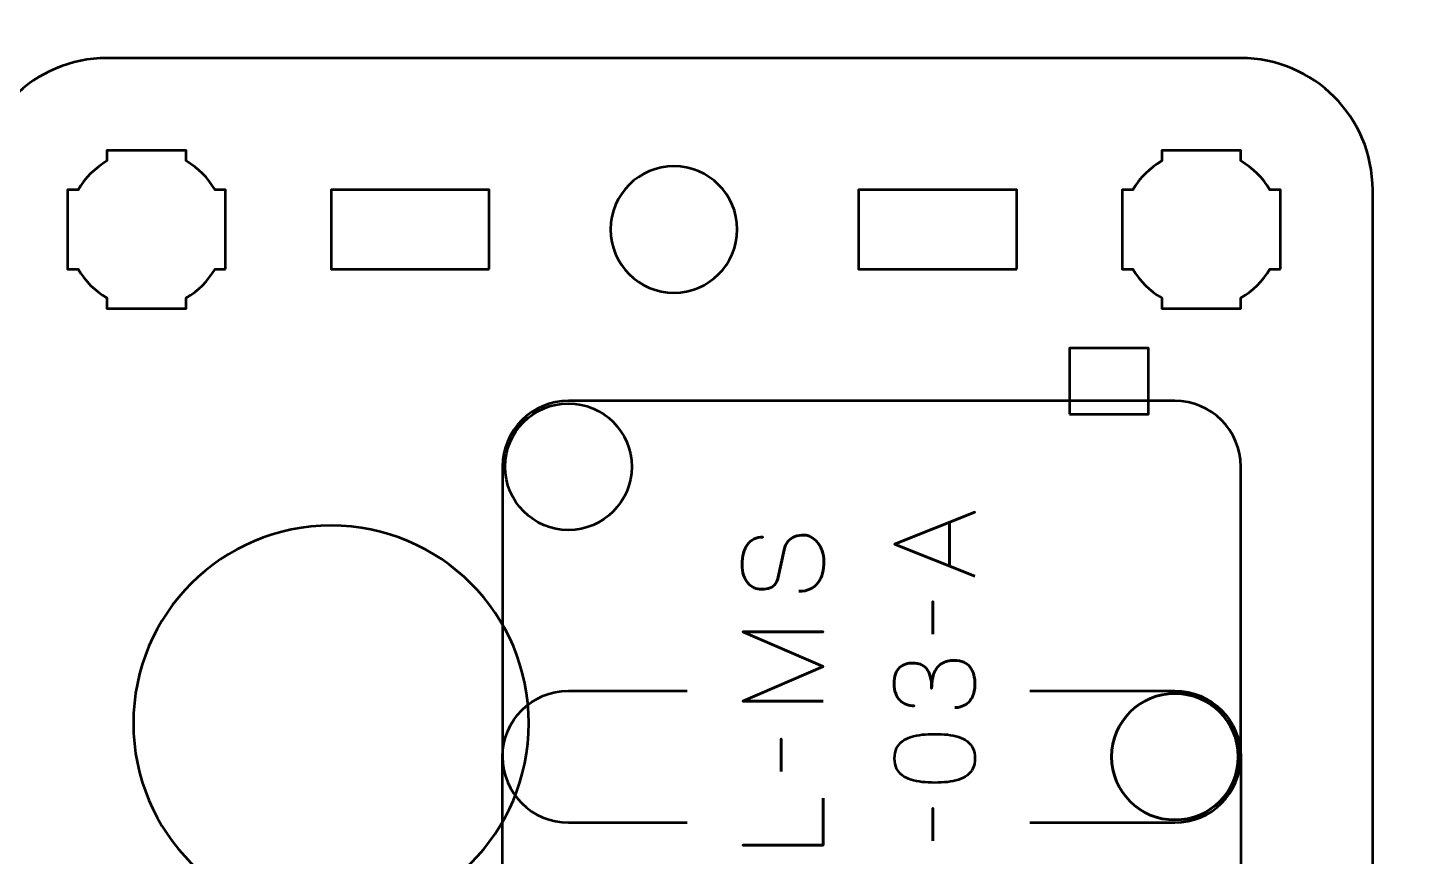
# Model space of a CAD drawing. Header units: centimetres. Extents: x -21 to 0, y -29.7 to 0.
# Drawn here: x -11.25 to -5.96, y -20.33 to -17.19 of the extents above; entities that cross this region are included whole.
import ezdxf

# ---------------------------------------------------------------- set-up
doc = ezdxf.new("R2010")
doc.units = ezdxf.units.CM
doc.header["$MEASUREMENT"] = 0
doc.layers.add('Layer 1', color=7, linetype='Continuous')

msp = doc.modelspace()

# ---------------------------------------------------------------- linework, layer by layer
at = {"layer": 'Layer 1', "color": 5, "lineweight": 53}
msp.add_lwpolyline([(-7.3, -18.65), (-7, -18.65), (-7, -18.4), (-7.3, -18.4), (-7.3, -18.65)], close=True, dxfattribs=at)
at = {"layer": 'Layer 1', "lineweight": 53}
for centre in [(-9.2, -18.85), (-6.9, -19.95)]:
    msp.add_ellipse(centre, major_axis=(0, 0.24), ratio=1, dxfattribs=at)
at = {"layer": 'Layer 1', "color": 1, "lineweight": 53}
msp.add_open_spline([(-21.00003, -29.19995), (-21.00003, -29.19995), (-21.00003, -5.29992), (-21.00003, -5.29992), (-21.00003, -5.29992), (-21.00003, -5.21709), (-20.93286, -5.14992), (-20.85003, -5.14992), (-20.85003, -5.14992), (-20.7672, -5.14992), (-20.70003, -5.08275), (-20.70003, -4.99992), (-20.70003, -4.99992), (-20.70003, -4.91709), (-20.7672, -4.84992), (-20.85003, -4.84992), (-20.85003, -4.84992), (-20.93286, -4.84992), (-21.00003, -4.78275), (-21.00003, -4.69992), (-21.00003, -4.69992), (-21.00003, -4.61709), (-20.93286, -4.54992), (-20.85003, -4.54992), (-20.85003, -4.54992), (-20.7672, -4.54992), (-20.70003, -4.48275), (-20.70003, -4.39992), (-20.70003, -4.39992), (-20.70003, -4.31709), (-20.7672, -4.24992), (-20.85003, -4.24992), (-20.85003, -4.24992), (-20.93286, -4.24992), (-21.00003, -4.18275), (-21.00003, -4.09992), (-21.00003, -4.09992), (-21.00003, -4.01709), (-20.93286, -3.94992), (-20.85003, -3.94992), (-20.85003, -3.94992), (-20.7672, -3.94992), (-20.70003, -3.88275), (-20.70003, -3.79992), (-20.70003, -3.79992), (-20.70003, -3.71709), (-20.7672, -3.64992), (-20.85003, -3.64992), (-20.85003, -3.64992), (-20.93286, -3.64992), (-21.00003, -3.58275), (-21.00003, -3.49992), (-21.00003, -3.49992), (-21.00003, -3.41709), (-20.93286, -3.34992), (-20.85003, -3.34992), (-20.85003, -3.34992), (-20.7672, -3.34992), (-20.70003, -3.28275), (-20.70003, -3.19992), (-20.70003, -3.19992), (-20.70003, -3.11709), (-20.7672, -3.04992), (-20.85003, -3.04992), (-20.85003, -3.04992), (-20.93286, -3.04992), (-21.00003, -2.98275), (-21.00003, -2.89992), (-21.00003, -2.89992), (-21.00003, -2.81709), (-20.93286, -2.74992), (-20.85003, -2.74992), (-20.85003, -2.74992), (-20.7672, -2.74992), (-20.70003, -2.68275), (-20.70003, -2.59992), (-20.70003, -2.59992), (-20.70003, -2.51709), (-20.7672, -2.44992), (-20.85003, -2.44992), (-20.85003, -2.44992), (-20.93286, -2.44992), (-21.00003, -2.38275), (-21.00003, -2.29992), (-21.00003, -2.29992), (-21.00003, -2.21709), (-20.93286, -2.14992), (-20.85003, -2.14992), (-20.85003, -2.14992), (-20.7672, -2.14992), (-20.70003, -2.08275), (-20.70003, -1.99992), (-20.70003, -1.99992), (-20.70003, -1.91709), (-20.7672, -1.84992), (-20.85003, -1.84992), (-20.85003, -1.84992), (-20.93286, -1.84992), (-21.00003, -1.78275), (-21.00003, -1.69992), (-21.00003, -1.69992), (-21.00003, -1.61709), (-20.93286, -1.54992), (-20.85003, -1.54992), (-20.85003, -1.54992), (-20.7672, -1.54992), (-20.70003, -1.48275), (-20.70003, -1.39992), (-20.70003, -1.39992), (-20.70003, -1.31709), (-20.7672, -1.24992), (-20.85003, -1.24992), (-20.85003, -1.24992), (-20.93286, -1.24992), (-21.00003, -1.18275), (-21.00003, -1.09992), (-21.00003, -1.09992), (-21.00003, -1.09992), (-21.00003, -0.49992), (-21.00003, -0.49992), (-21.00003, -0.49992), (-21.00003, -0.22295), (-20.77694, 0.00004), (-20.49994, 0.00004), (-20.49994, 0.00004), (-20.49994, 0.00004), (-0.50008, 0.00004), (-0.50008, 0.00004), (-0.50008, 0.00004), (-0.22294, 0.00004), (0.00002, -0.22295), (0.00002, -0.49992), (0.00002, -0.49992), (0.00002, -0.49992), (0.00002, -29.19995), (0.00002, -29.19995), (0.00002, -29.19995), (0.00002, -29.47695), (-0.22294, -29.70004), (-0.50008, -29.70004), (-0.50008, -29.70004), (-0.50008, -29.70004), (-20.49994, -29.70004), (-20.49994, -29.70004), (-20.49994, -29.70004), (-20.77694, -29.70004), (-21.00003, -29.47695), (-21.00003, -29.19995)], degree=3, knots=[0, 0, 0, 0, 0.027027, 0.027027, 0.027027, 0.027027, 0.0540541, 0.0540541, 0.0540541, 0.0540541, 0.0810811, 0.0810811, 0.0810811, 0.0810811, 0.1081081, 0.1081081, 0.1081081, 0.1081081, 0.1351351, 0.1351351, 0.1351351, 0.1351351, 0.1621622, 0.1621622, 0.1621622, 0.1621622, 0.1891892, 0.1891892, 0.1891892, 0.1891892, 0.2162162, 0.2162162, 0.2162162, 0.2162162, 0.2432432, 0.2432432, 0.2432432, 0.2432432, 0.2702703, 0.2702703, 0.2702703, 0.2702703, 0.2972973, 0.2972973, 0.2972973, 0.2972973, 0.3243243, 0.3243243, 0.3243243, 0.3243243, 0.3513514, 0.3513514, 0.3513514, 0.3513514, 0.3783784, 0.3783784, 0.3783784, 0.3783784, 0.4054054, 0.4054054, 0.4054054, 0.4054054, 0.4324324, 0.4324324, 0.4324324, 0.4324324, 0.4594595, 0.4594595, 0.4594595, 0.4594595, 0.4864865, 0.4864865, 0.4864865, 0.4864865, 0.5135135, 0.5135135, 0.5135135, 0.5135135, 0.5405405, 0.5405405, 0.5405405, 0.5405405, 0.5675676, 0.5675676, 0.5675676, 0.5675676, 0.5945946, 0.5945946, 0.5945946, 0.5945946, 0.6216216, 0.6216216, 0.6216216, 0.6216216, 0.6486486, 0.6486486, 0.6486486, 0.6486486, 0.6756757, 0.6756757, 0.6756757, 0.6756757, 0.7027027, 0.7027027, 0.7027027, 0.7027027, 0.7297297, 0.7297297, 0.7297297, 0.7297297, 0.7567568, 0.7567568, 0.7567568, 0.7567568, 0.7837838, 0.7837838, 0.7837838, 0.7837838, 0.8108108, 0.8108108, 0.8108108, 0.8108108, 0.8378378, 0.8378378, 0.8378378, 0.8378378, 0.8648649, 0.8648649, 0.8648649, 0.8648649, 0.8918919, 0.8918919, 0.8918919, 0.8918919, 0.9189189, 0.9189189, 0.9189189, 0.9189189, 0.9459459, 0.9459459, 0.9459459, 0.9459459, 0.972973, 0.972973, 0.972973, 0.972973, 1, 1, 1, 1], dxfattribs=at)
at = {"layer": 'Layer 1', "color": 3, "lineweight": 53}
msp.add_open_spline([(-6.15, -17.8), (-6.15, -17.8), (-6.15, -22.1), (-6.15, -22.1), (-6.15, -22.1), (-6.15, -22.37609), (-6.37391, -22.6), (-6.65, -22.6), (-6.65, -22.6), (-6.65, -22.6), (-10.95, -22.6), (-10.95, -22.6), (-10.95, -22.6), (-11.22609, -22.6), (-11.45, -22.37609), (-11.45, -22.1), (-11.45, -22.1), (-11.45, -22.1), (-11.45, -17.8), (-11.45, -17.8), (-11.45, -17.8), (-11.45, -17.52391), (-11.22609, -17.3), (-10.95, -17.3), (-10.95, -17.3), (-10.95, -17.3), (-6.65, -17.3), (-6.65, -17.3), (-6.65, -17.3), (-6.37391, -17.3), (-6.15, -17.52391), (-6.15, -17.8)], degree=3, knots=[0, 0, 0, 0, 0.125, 0.125, 0.125, 0.125, 0.25, 0.25, 0.25, 0.25, 0.375, 0.375, 0.375, 0.375, 0.5, 0.5, 0.5, 0.5, 0.625, 0.625, 0.625, 0.625, 0.75, 0.75, 0.75, 0.75, 0.875, 0.875, 0.875, 0.875, 1, 1, 1, 1], dxfattribs=at)
at = {"layer": 'Layer 1', "lineweight": 53}
for points, knots in [([(-10.5, -18.1), (-10.5, -18.1), (-10.54015, -18.1), (-10.54015, -18.1), (-10.54015, -18.1), (-10.5665, -18.14553), (-10.60447, -18.1835), (-10.65, -18.20985), (-10.65, -18.20985), (-10.65, -18.20985), (-10.65, -18.25), (-10.65, -18.25), (-10.65, -18.25), (-10.65, -18.25), (-10.8, -18.25), (-10.8, -18.25), (-10.8, -18.25), (-10.8, -18.25), (-10.95, -18.25), (-10.95, -18.25), (-10.95, -18.25), (-10.95, -18.25), (-10.95, -18.20985), (-10.95, -18.20985), (-10.95, -18.20985), (-10.99553, -18.1835), (-11.0335, -18.14553), (-11.05985, -18.1), (-11.05985, -18.1), (-11.05985, -18.1), (-11.1, -18.1), (-11.1, -18.1), (-11.1, -18.1), (-11.1, -18.1), (-11.1, -17.95), (-11.1, -17.95), (-11.1, -17.95), (-11.1, -17.95), (-11.1, -17.8), (-11.1, -17.8), (-11.1, -17.8), (-11.1, -17.8), (-11.05985, -17.8), (-11.05985, -17.8), (-11.05985, -17.8), (-11.0335, -17.75447), (-10.99553, -17.7165), (-10.95, -17.69015), (-10.95, -17.69015), (-10.95, -17.69015), (-10.95, -17.65), (-10.95, -17.65), (-10.95, -17.65), (-10.95, -17.65), (-10.8, -17.65), (-10.8, -17.65), (-10.8, -17.65), (-10.8, -17.65), (-10.65, -17.65), (-10.65, -17.65), (-10.65, -17.65), (-10.65, -17.65), (-10.65, -17.69015), (-10.65, -17.69015), (-10.65, -17.69015), (-10.60447, -17.7165), (-10.5665, -17.75447), (-10.54015, -17.8), (-10.54015, -17.8), (-10.54015, -17.8), (-10.5, -17.8), (-10.5, -17.8), (-10.5, -17.8), (-10.5, -17.8), (-10.5, -17.95), (-10.5, -17.95), (-10.5, -17.95), (-10.5, -17.95), (-10.5, -18.1), (-10.5, -18.1)], [0, 0, 0, 0, 0.05, 0.05, 0.05, 0.05, 0.1, 0.1, 0.1, 0.1, 0.15, 0.15, 0.15, 0.15, 0.2, 0.2, 0.2, 0.2, 0.25, 0.25, 0.25, 0.25, 0.3, 0.3, 0.3, 0.3, 0.35, 0.35, 0.35, 0.35, 0.4, 0.4, 0.4, 0.4, 0.45, 0.45, 0.45, 0.45, 0.5, 0.5, 0.5, 0.5, 0.55, 0.55, 0.55, 0.55, 0.6, 0.6, 0.6, 0.6, 0.65, 0.65, 0.65, 0.65, 0.7, 0.7, 0.7, 0.7, 0.75, 0.75, 0.75, 0.75, 0.8, 0.8, 0.8, 0.8, 0.85, 0.85, 0.85, 0.85, 0.9, 0.9, 0.9, 0.9, 0.95, 0.95, 0.95, 0.95, 1, 1, 1, 1]), ([(-6.5, -18.1), (-6.5, -18.1), (-6.54015, -18.1), (-6.54015, -18.1), (-6.54015, -18.1), (-6.5665, -18.14553), (-6.60447, -18.1835), (-6.65, -18.20985), (-6.65, -18.20985), (-6.65, -18.20985), (-6.65, -18.25), (-6.65, -18.25), (-6.65, -18.25), (-6.65, -18.25), (-6.8, -18.25), (-6.8, -18.25), (-6.8, -18.25), (-6.8, -18.25), (-6.95, -18.25), (-6.95, -18.25), (-6.95, -18.25), (-6.95, -18.25), (-6.95, -18.20985), (-6.95, -18.20985), (-6.95, -18.20985), (-6.99553, -18.1835), (-7.0335, -18.14553), (-7.05985, -18.1), (-7.05985, -18.1), (-7.05985, -18.1), (-7.1, -18.1), (-7.1, -18.1), (-7.1, -18.1), (-7.1, -18.1), (-7.1, -17.95), (-7.1, -17.95), (-7.1, -17.95), (-7.1, -17.95), (-7.1, -17.8), (-7.1, -17.8), (-7.1, -17.8), (-7.1, -17.8), (-7.05985, -17.8), (-7.05985, -17.8), (-7.05985, -17.8), (-7.0335, -17.75447), (-6.99553, -17.7165), (-6.95, -17.69015), (-6.95, -17.69015), (-6.95, -17.69015), (-6.95, -17.65), (-6.95, -17.65), (-6.95, -17.65), (-6.95, -17.65), (-6.8, -17.65), (-6.8, -17.65), (-6.8, -17.65), (-6.8, -17.65), (-6.65, -17.65), (-6.65, -17.65), (-6.65, -17.65), (-6.65, -17.65), (-6.65, -17.69015), (-6.65, -17.69015), (-6.65, -17.69015), (-6.60447, -17.7165), (-6.5665, -17.75447), (-6.54015, -17.8), (-6.54015, -17.8), (-6.54015, -17.8), (-6.5, -17.8), (-6.5, -17.8), (-6.5, -17.8), (-6.5, -17.8), (-6.5, -17.95), (-6.5, -17.95), (-6.5, -17.95), (-6.5, -17.95), (-6.5, -18.1), (-6.5, -18.1)], [0, 0, 0, 0, 0.05, 0.05, 0.05, 0.05, 0.1, 0.1, 0.1, 0.1, 0.15, 0.15, 0.15, 0.15, 0.2, 0.2, 0.2, 0.2, 0.25, 0.25, 0.25, 0.25, 0.3, 0.3, 0.3, 0.3, 0.35, 0.35, 0.35, 0.35, 0.4, 0.4, 0.4, 0.4, 0.45, 0.45, 0.45, 0.45, 0.5, 0.5, 0.5, 0.5, 0.55, 0.55, 0.55, 0.55, 0.6, 0.6, 0.6, 0.6, 0.65, 0.65, 0.65, 0.65, 0.7, 0.7, 0.7, 0.7, 0.75, 0.75, 0.75, 0.75, 0.8, 0.8, 0.8, 0.8, 0.85, 0.85, 0.85, 0.85, 0.9, 0.9, 0.9, 0.9, 0.95, 0.95, 0.95, 0.95, 1, 1, 1, 1]), ([(-8.8, -18.19), (-8.93253, -18.19), (-9.04, -18.08253), (-9.04, -17.95), (-9.04, -17.95), (-9.04, -17.81747), (-8.93253, -17.71), (-8.8, -17.71), (-8.8, -17.71), (-8.66747, -17.71), (-8.56, -17.81747), (-8.56, -17.95), (-8.56, -17.95), (-8.56, -18.08253), (-8.66747, -18.19), (-8.8, -18.19)], [0, 0, 0, 0, 0.25, 0.25, 0.25, 0.25, 0.5, 0.5, 0.5, 0.5, 0.75, 0.75, 0.75, 0.75, 1, 1, 1, 1]), ([(-9.5, -18.1), (-9.5, -18.1), (-10.1, -18.1), (-10.1, -18.1), (-10.1, -18.1), (-10.1, -18.1), (-10.1, -17.8), (-10.1, -17.8), (-10.1, -17.8), (-10.1, -17.8), (-9.5, -17.8), (-9.5, -17.8), (-9.5, -17.8), (-9.5, -17.8), (-9.5, -18.1), (-9.5, -18.1)], [0, 0, 0, 0, 0.25, 0.25, 0.25, 0.25, 0.5, 0.5, 0.5, 0.5, 0.75, 0.75, 0.75, 0.75, 1, 1, 1, 1]), ([(-7.5, -18.1), (-7.5, -18.1), (-8.1, -18.1), (-8.1, -18.1), (-8.1, -18.1), (-8.1, -18.1), (-8.1, -17.8), (-8.1, -17.8), (-8.1, -17.8), (-8.1, -17.8), (-7.5, -17.8), (-7.5, -17.8), (-7.5, -17.8), (-7.5, -17.8), (-7.5, -18.1), (-7.5, -18.1)], [0, 0, 0, 0, 0.25, 0.25, 0.25, 0.25, 0.5, 0.5, 0.5, 0.5, 0.75, 0.75, 0.75, 0.75, 1, 1, 1, 1]), ([(-10.10002, -20.573), (-10.51417, -20.573), (-10.85002, -20.23715), (-10.85002, -19.823), (-10.85002, -19.823), (-10.85002, -19.40885), (-10.51417, -19.073), (-10.10002, -19.073), (-10.10002, -19.073), (-9.68587, -19.073), (-9.35002, -19.40885), (-9.35002, -19.823), (-9.35002, -19.823), (-9.35002, -20.23715), (-9.68587, -20.573), (-10.10002, -20.573)], [0, 0, 0, 0, 0.25, 0.25, 0.25, 0.25, 0.5, 0.5, 0.5, 0.5, 0.75, 0.75, 0.75, 0.75, 1, 1, 1, 1]), ([(-6.9, -20.19), (-7.03253, -20.19), (-7.14, -20.08253), (-7.14, -19.95), (-7.14, -19.95), (-7.14, -19.81747), (-7.03253, -19.71), (-6.9, -19.71), (-6.9, -19.71), (-6.76747, -19.71), (-6.66, -19.81747), (-6.66, -19.95), (-6.66, -19.95), (-6.66, -20.08253), (-6.76747, -20.19), (-6.9, -20.19)], [0, 0, 0, 0, 0.25, 0.25, 0.25, 0.25, 0.5, 0.5, 0.5, 0.5, 0.75, 0.75, 0.75, 0.75, 1, 1, 1, 1])]:
    msp.add_open_spline(points, degree=3, knots=knots, dxfattribs=at)
at = {"layer": 'Layer 1', "color": 5, "lineweight": 53}
for points, knots in [([(-7.45, -20.2), (-7.45, -20.2), (-6.9, -20.2), (-6.9, -20.2), (-6.9, -20.2), (-6.76195, -20.2), (-6.65, -20.08805), (-6.65, -19.95), (-6.65, -19.95), (-6.65, -19.95), (-6.65, -18.85), (-6.65, -18.85), (-6.65, -18.85), (-6.65, -18.71195), (-6.76195, -18.6), (-6.9, -18.6), (-6.9, -18.6), (-6.9, -18.6), (-9.2, -18.6), (-9.2, -18.6), (-9.2, -18.6), (-9.33805, -18.6), (-9.45, -18.71195), (-9.45, -18.85), (-9.45, -18.85), (-9.45, -18.85), (-9.45, -19.95), (-9.45, -19.95)], [0, 0, 0, 0, 0.1428571, 0.1428571, 0.1428571, 0.1428571, 0.2857143, 0.2857143, 0.2857143, 0.2857143, 0.4285714, 0.4285714, 0.4285714, 0.4285714, 0.5714286, 0.5714286, 0.5714286, 0.5714286, 0.7142857, 0.7142857, 0.7142857, 0.7142857, 0.8571429, 0.8571429, 0.8571429, 0.8571429, 1, 1, 1, 1]), ([(-7.65827, -19.26485), (-7.65827, -19.26485), (-7.96349, -19.14378), (-7.96349, -19.14378), (-7.96349, -19.14378), (-7.96349, -19.14378), (-7.65827, -19.02228), (-7.65827, -19.02228), (-7.65827, -19.02228), (-7.65827, -19.02228), (-7.96349, -19.14378), (-7.96349, -19.14378), (-7.96349, -19.14378), (-7.96349, -19.14378), (-7.65827, -19.26485), (-7.65827, -19.26485)], [0, 0, 0, 0, 0.25, 0.25, 0.25, 0.25, 0.5, 0.5, 0.5, 0.5, 0.75, 0.75, 0.75, 0.75, 1, 1, 1, 1]), ([(-7.75437, -19.22675), (-7.75437, -19.22675), (-7.75437, -19.06081), (-7.75437, -19.06081), (-7.75437, -19.06081), (-7.75437, -19.06081), (-7.75437, -19.22675), (-7.75437, -19.22675)], [0, 0, 0, 0, 0.5, 0.5, 0.5, 0.5, 1, 1, 1, 1]), ([(-8.32587, -19.32264), (-8.30893, -19.3225), (-8.29447, -19.31954), (-8.28247, -19.31361), (-8.28247, -19.31361), (-8.27041, -19.30775), (-8.2606, -19.29957), (-8.25305, -19.28927), (-8.25305, -19.28927), (-8.24543, -19.2789), (-8.23986, -19.26697), (-8.23633, -19.2535), (-8.23633, -19.2535), (-8.23273, -19.24009), (-8.23097, -19.2257), (-8.23104, -19.21046), (-8.23104, -19.21046), (-8.23111, -19.19508), (-8.23337, -19.18125), (-8.23767, -19.1689), (-8.23767, -19.1689), (-8.24198, -19.15662), (-8.24776, -19.14611), (-8.25503, -19.13729), (-8.25503, -19.13729), (-8.2623, -19.12854), (-8.27041, -19.12177), (-8.27944, -19.11697), (-8.27944, -19.11697), (-8.28847, -19.11217), (-8.29771, -19.10963), (-8.30724, -19.10928), (-8.30724, -19.10928), (-8.31973, -19.10886), (-8.33116, -19.11069), (-8.34146, -19.11471), (-8.34146, -19.11471), (-8.35176, -19.11874), (-8.36037, -19.12495), (-8.36742, -19.13334), (-8.36742, -19.13334), (-8.37448, -19.14167), (-8.37942, -19.15218), (-8.38217, -19.16474), (-8.38217, -19.16474), (-8.38217, -19.16474), (-8.40461, -19.26845), (-8.40461, -19.26845), (-8.40461, -19.26845), (-8.40665, -19.27819), (-8.41011, -19.28659), (-8.41491, -19.2935), (-8.41491, -19.2935), (-8.41977, -19.30042), (-8.42648, -19.30578), (-8.43509, -19.30945), (-8.43509, -19.30945), (-8.44362, -19.31312), (-8.45449, -19.31502), (-8.46768, -19.31502), (-8.46768, -19.31502), (-8.4777, -19.31502), (-8.48715, -19.31297), (-8.49604, -19.30881), (-8.49604, -19.30881), (-8.50493, -19.30472), (-8.51277, -19.29865), (-8.51961, -19.29068), (-8.51961, -19.29068), (-8.52652, -19.28271), (-8.53189, -19.27283), (-8.53577, -19.26112), (-8.53577, -19.26112), (-8.53972, -19.24933), (-8.54169, -19.23586), (-8.54176, -19.22062), (-8.54176, -19.22062), (-8.54176, -19.20531), (-8.54, -19.19127), (-8.53647, -19.17843), (-8.53647, -19.17843), (-8.53294, -19.16566), (-8.52786, -19.15458), (-8.52109, -19.14527), (-8.52109, -19.14527), (-8.51432, -19.13595), (-8.50599, -19.12876), (-8.49626, -19.12382), (-8.49626, -19.12382), (-8.48645, -19.11888), (-8.47523, -19.11655), (-8.4626, -19.1169), (-8.4626, -19.1169), (-8.47523, -19.11655), (-8.48645, -19.11888), (-8.49626, -19.12382), (-8.49626, -19.12382), (-8.50599, -19.12876), (-8.51432, -19.13595), (-8.52109, -19.14527), (-8.52109, -19.14527), (-8.52786, -19.15458), (-8.53294, -19.16566), (-8.53647, -19.17843), (-8.53647, -19.17843), (-8.54, -19.19127), (-8.54176, -19.20531), (-8.54176, -19.22062), (-8.54176, -19.22062), (-8.54169, -19.23586), (-8.53972, -19.24933), (-8.53577, -19.26112), (-8.53577, -19.26112), (-8.53189, -19.27283), (-8.52652, -19.28271), (-8.51961, -19.29068), (-8.51961, -19.29068), (-8.51277, -19.29865), (-8.50493, -19.30472), (-8.49604, -19.30881), (-8.49604, -19.30881), (-8.48715, -19.31297), (-8.4777, -19.31502), (-8.46768, -19.31502), (-8.46768, -19.31502), (-8.45449, -19.31502), (-8.44362, -19.31319), (-8.43516, -19.30966), (-8.43516, -19.30966), (-8.42662, -19.30606), (-8.41999, -19.30077), (-8.41512, -19.29385), (-8.41512, -19.29385), (-8.41032, -19.28694), (-8.40679, -19.27847), (-8.40461, -19.26845), (-8.40461, -19.26845), (-8.40461, -19.26845), (-8.38217, -19.16474), (-8.38217, -19.16474), (-8.38217, -19.16474), (-8.37942, -19.1519), (-8.37448, -19.14131), (-8.36742, -19.13299), (-8.36742, -19.13299), (-8.36037, -19.12459), (-8.35176, -19.11845), (-8.34146, -19.1145), (-8.34146, -19.1145), (-8.33116, -19.11062), (-8.31973, -19.10886), (-8.30724, -19.10928), (-8.30724, -19.10928), (-8.29771, -19.10963), (-8.28847, -19.11217), (-8.27944, -19.11697), (-8.27944, -19.11697), (-8.27041, -19.12177), (-8.2623, -19.12854), (-8.25503, -19.13729), (-8.25503, -19.13729), (-8.24776, -19.14611), (-8.24198, -19.15662), (-8.23767, -19.1689), (-8.23767, -19.1689), (-8.23337, -19.18125), (-8.23111, -19.19508), (-8.23104, -19.21046), (-8.23104, -19.21046), (-8.23097, -19.2257), (-8.23273, -19.24009), (-8.23633, -19.2535), (-8.23633, -19.2535), (-8.23986, -19.26697), (-8.24543, -19.2789), (-8.25305, -19.28927), (-8.25305, -19.28927), (-8.2606, -19.29957), (-8.27041, -19.30775), (-8.28247, -19.31361), (-8.28247, -19.31361), (-8.29447, -19.31954), (-8.30893, -19.3225), (-8.32587, -19.32264)], [0, 0, 0, 0, 0.0217391, 0.0217391, 0.0217391, 0.0217391, 0.0434783, 0.0434783, 0.0434783, 0.0434783, 0.0652174, 0.0652174, 0.0652174, 0.0652174, 0.0869565, 0.0869565, 0.0869565, 0.0869565, 0.1086957, 0.1086957, 0.1086957, 0.1086957, 0.1304348, 0.1304348, 0.1304348, 0.1304348, 0.1521739, 0.1521739, 0.1521739, 0.1521739, 0.173913, 0.173913, 0.173913, 0.173913, 0.1956522, 0.1956522, 0.1956522, 0.1956522, 0.2173913, 0.2173913, 0.2173913, 0.2173913, 0.2391304, 0.2391304, 0.2391304, 0.2391304, 0.2608696, 0.2608696, 0.2608696, 0.2608696, 0.2826087, 0.2826087, 0.2826087, 0.2826087, 0.3043478, 0.3043478, 0.3043478, 0.3043478, 0.326087, 0.326087, 0.326087, 0.326087, 0.3478261, 0.3478261, 0.3478261, 0.3478261, 0.3695652, 0.3695652, 0.3695652, 0.3695652, 0.3913043, 0.3913043, 0.3913043, 0.3913043, 0.4130435, 0.4130435, 0.4130435, 0.4130435, 0.4347826, 0.4347826, 0.4347826, 0.4347826, 0.4565217, 0.4565217, 0.4565217, 0.4565217, 0.4782609, 0.4782609, 0.4782609, 0.4782609, 0.5, 0.5, 0.5, 0.5, 0.5217391, 0.5217391, 0.5217391, 0.5217391, 0.5434783, 0.5434783, 0.5434783, 0.5434783, 0.5652174, 0.5652174, 0.5652174, 0.5652174, 0.5869565, 0.5869565, 0.5869565, 0.5869565, 0.6086957, 0.6086957, 0.6086957, 0.6086957, 0.6304348, 0.6304348, 0.6304348, 0.6304348, 0.6521739, 0.6521739, 0.6521739, 0.6521739, 0.673913, 0.673913, 0.673913, 0.673913, 0.6956522, 0.6956522, 0.6956522, 0.6956522, 0.7173913, 0.7173913, 0.7173913, 0.7173913, 0.7391304, 0.7391304, 0.7391304, 0.7391304, 0.7608696, 0.7608696, 0.7608696, 0.7608696, 0.7826087, 0.7826087, 0.7826087, 0.7826087, 0.8043478, 0.8043478, 0.8043478, 0.8043478, 0.826087, 0.826087, 0.826087, 0.826087, 0.8478261, 0.8478261, 0.8478261, 0.8478261, 0.8695652, 0.8695652, 0.8695652, 0.8695652, 0.8913043, 0.8913043, 0.8913043, 0.8913043, 0.9130435, 0.9130435, 0.9130435, 0.9130435, 0.9347826, 0.9347826, 0.9347826, 0.9347826, 0.9565217, 0.9565217, 0.9565217, 0.9565217, 0.9782609, 0.9782609, 0.9782609, 0.9782609, 1, 1, 1, 1]), ([(-7.81787, -19.48498), (-7.81787, -19.48498), (-7.81787, -19.36179), (-7.81787, -19.36179), (-7.81787, -19.36179), (-7.81787, -19.36179), (-7.81787, -19.48498), (-7.81787, -19.48498)], [0, 0, 0, 0, 0.5, 0.5, 0.5, 0.5, 1, 1, 1, 1]), ([(-8.23358, -19.73962), (-8.23358, -19.73962), (-8.5388, -19.73962), (-8.5388, -19.73962), (-8.5388, -19.73962), (-8.5388, -19.73962), (-8.23358, -19.60839), (-8.23358, -19.60839), (-8.23358, -19.60839), (-8.23358, -19.60839), (-8.5388, -19.47673), (-8.5388, -19.47673), (-8.5388, -19.47673), (-8.5388, -19.47673), (-8.23358, -19.47673), (-8.23358, -19.47673), (-8.23358, -19.47673), (-8.23358, -19.47673), (-8.5388, -19.47673), (-8.5388, -19.47673), (-8.5388, -19.47673), (-8.5388, -19.47673), (-8.23358, -19.60839), (-8.23358, -19.60839), (-8.23358, -19.60839), (-8.23358, -19.60839), (-8.5388, -19.73962), (-8.5388, -19.73962), (-8.5388, -19.73962), (-8.5388, -19.73962), (-8.23358, -19.73962), (-8.23358, -19.73962)], [0, 0, 0, 0, 0.125, 0.125, 0.125, 0.125, 0.25, 0.25, 0.25, 0.25, 0.375, 0.375, 0.375, 0.375, 0.5, 0.5, 0.5, 0.5, 0.625, 0.625, 0.625, 0.625, 0.75, 0.75, 0.75, 0.75, 0.875, 0.875, 0.875, 0.875, 1, 1, 1, 1]), ([(-7.73489, -19.76353), (-7.71965, -19.76346), (-7.70639, -19.75993), (-7.69489, -19.75295), (-7.69489, -19.75295), (-7.68346, -19.74596), (-7.6745, -19.73601), (-7.66808, -19.72303), (-7.66808, -19.72303), (-7.66166, -19.71005), (-7.65841, -19.69446), (-7.65827, -19.67632), (-7.65827, -19.67632), (-7.65827, -19.66271), (-7.65968, -19.65036), (-7.66264, -19.63914), (-7.66264, -19.63914), (-7.66561, -19.62799), (-7.67019, -19.6184), (-7.67647, -19.61028), (-7.67647, -19.61028), (-7.68275, -19.60217), (-7.69087, -19.59596), (-7.70074, -19.59152), (-7.70074, -19.59152), (-7.71069, -19.58714), (-7.72262, -19.58496), (-7.73659, -19.58489), (-7.73659, -19.58489), (-7.75521, -19.58481), (-7.77095, -19.58862), (-7.78372, -19.59617), (-7.78372, -19.59617), (-7.79649, -19.60372), (-7.80608, -19.61544), (-7.81264, -19.63117), (-7.81264, -19.63117), (-7.81921, -19.6469), (-7.82252, -19.66708), (-7.82252, -19.69156), (-7.82252, -19.69156), (-7.82245, -19.67329), (-7.82414, -19.65798), (-7.8276, -19.64549), (-7.8276, -19.64549), (-7.83106, -19.63307), (-7.83593, -19.62313), (-7.84228, -19.61565), (-7.84228, -19.61565), (-7.84856, -19.60817), (-7.85604, -19.60274), (-7.86464, -19.59949), (-7.86464, -19.59949), (-7.87318, -19.59617), (-7.88256, -19.59455), (-7.89279, -19.59462), (-7.89279, -19.59462), (-7.90303, -19.59455), (-7.91248, -19.59596), (-7.92123, -19.59878), (-7.92123, -19.59878), (-7.92998, -19.60154), (-7.93767, -19.60605), (-7.94423, -19.61219), (-7.94423, -19.61219), (-7.95079, -19.61833), (-7.95594, -19.62644), (-7.95961, -19.63639), (-7.95961, -19.63639), (-7.96328, -19.64641), (-7.96511, -19.65862), (-7.96518, -19.67294), (-7.96518, -19.67294), (-7.96511, -19.68719), (-7.963, -19.69968), (-7.9589, -19.71026), (-7.9589, -19.71026), (-7.95481, -19.72092), (-7.94924, -19.72966), (-7.94211, -19.73672), (-7.94211, -19.73672), (-7.93499, -19.7437), (-7.92687, -19.74893), (-7.9177, -19.75238), (-7.9177, -19.75238), (-7.90853, -19.75591), (-7.89879, -19.7576), (-7.88856, -19.7576), (-7.88856, -19.7576), (-7.89879, -19.7576), (-7.90853, -19.75591), (-7.9177, -19.75238), (-7.9177, -19.75238), (-7.92687, -19.74893), (-7.93499, -19.7437), (-7.94211, -19.73672), (-7.94211, -19.73672), (-7.94924, -19.72966), (-7.95481, -19.72092), (-7.9589, -19.71026), (-7.9589, -19.71026), (-7.963, -19.69968), (-7.96511, -19.68719), (-7.96518, -19.67294), (-7.96518, -19.67294), (-7.96511, -19.65862), (-7.96328, -19.64641), (-7.95961, -19.63639), (-7.95961, -19.63639), (-7.95594, -19.62644), (-7.95079, -19.61833), (-7.94423, -19.61219), (-7.94423, -19.61219), (-7.93767, -19.60605), (-7.92998, -19.60154), (-7.92123, -19.59878), (-7.92123, -19.59878), (-7.91248, -19.59596), (-7.90303, -19.59455), (-7.89279, -19.59462), (-7.89279, -19.59462), (-7.88256, -19.59455), (-7.87318, -19.59617), (-7.86464, -19.59949), (-7.86464, -19.59949), (-7.85604, -19.60274), (-7.84856, -19.60817), (-7.84228, -19.61565), (-7.84228, -19.61565), (-7.83593, -19.62313), (-7.83106, -19.63307), (-7.8276, -19.64549), (-7.8276, -19.64549), (-7.82414, -19.65798), (-7.82245, -19.67329), (-7.82252, -19.69156), (-7.82252, -19.69156), (-7.82252, -19.66708), (-7.81921, -19.6469), (-7.81264, -19.63117), (-7.81264, -19.63117), (-7.80608, -19.61544), (-7.79649, -19.60372), (-7.78372, -19.59617), (-7.78372, -19.59617), (-7.77095, -19.58862), (-7.75521, -19.58481), (-7.73659, -19.58489), (-7.73659, -19.58489), (-7.72262, -19.58496), (-7.71069, -19.58714), (-7.70074, -19.59152), (-7.70074, -19.59152), (-7.69087, -19.59596), (-7.68275, -19.60217), (-7.67647, -19.61028), (-7.67647, -19.61028), (-7.67019, -19.6184), (-7.66561, -19.62799), (-7.66264, -19.63914), (-7.66264, -19.63914), (-7.65968, -19.65036), (-7.65827, -19.66271), (-7.65827, -19.67632), (-7.65827, -19.67632), (-7.65841, -19.69446), (-7.66166, -19.71005), (-7.66808, -19.72303), (-7.66808, -19.72303), (-7.6745, -19.73601), (-7.68346, -19.74596), (-7.69489, -19.75295), (-7.69489, -19.75295), (-7.70639, -19.75993), (-7.71965, -19.76346), (-7.73489, -19.76353)], [0, 0, 0, 0, 0.0227273, 0.0227273, 0.0227273, 0.0227273, 0.0454545, 0.0454545, 0.0454545, 0.0454545, 0.0681818, 0.0681818, 0.0681818, 0.0681818, 0.0909091, 0.0909091, 0.0909091, 0.0909091, 0.1136364, 0.1136364, 0.1136364, 0.1136364, 0.1363636, 0.1363636, 0.1363636, 0.1363636, 0.1590909, 0.1590909, 0.1590909, 0.1590909, 0.1818182, 0.1818182, 0.1818182, 0.1818182, 0.2045455, 0.2045455, 0.2045455, 0.2045455, 0.2272727, 0.2272727, 0.2272727, 0.2272727, 0.25, 0.25, 0.25, 0.25, 0.2727273, 0.2727273, 0.2727273, 0.2727273, 0.2954545, 0.2954545, 0.2954545, 0.2954545, 0.3181818, 0.3181818, 0.3181818, 0.3181818, 0.3409091, 0.3409091, 0.3409091, 0.3409091, 0.3636364, 0.3636364, 0.3636364, 0.3636364, 0.3863636, 0.3863636, 0.3863636, 0.3863636, 0.4090909, 0.4090909, 0.4090909, 0.4090909, 0.4318182, 0.4318182, 0.4318182, 0.4318182, 0.4545455, 0.4545455, 0.4545455, 0.4545455, 0.4772727, 0.4772727, 0.4772727, 0.4772727, 0.5, 0.5, 0.5, 0.5, 0.5227273, 0.5227273, 0.5227273, 0.5227273, 0.5454545, 0.5454545, 0.5454545, 0.5454545, 0.5681818, 0.5681818, 0.5681818, 0.5681818, 0.5909091, 0.5909091, 0.5909091, 0.5909091, 0.6136364, 0.6136364, 0.6136364, 0.6136364, 0.6363636, 0.6363636, 0.6363636, 0.6363636, 0.6590909, 0.6590909, 0.6590909, 0.6590909, 0.6818182, 0.6818182, 0.6818182, 0.6818182, 0.7045455, 0.7045455, 0.7045455, 0.7045455, 0.7272727, 0.7272727, 0.7272727, 0.7272727, 0.75, 0.75, 0.75, 0.75, 0.7727273, 0.7727273, 0.7727273, 0.7727273, 0.7954545, 0.7954545, 0.7954545, 0.7954545, 0.8181818, 0.8181818, 0.8181818, 0.8181818, 0.8409091, 0.8409091, 0.8409091, 0.8409091, 0.8636364, 0.8636364, 0.8636364, 0.8636364, 0.8863636, 0.8863636, 0.8863636, 0.8863636, 0.9090909, 0.9090909, 0.9090909, 0.9090909, 0.9318182, 0.9318182, 0.9318182, 0.9318182, 0.9545455, 0.9545455, 0.9545455, 0.9545455, 0.9772727, 0.9772727, 0.9772727, 0.9772727, 1, 1, 1, 1]), ([(-7.45, -19.7), (-7.45, -19.7), (-6.9, -19.7), (-6.9, -19.7), (-6.9, -19.7), (-6.76195, -19.7), (-6.65, -19.81195), (-6.65, -19.95), (-6.65, -19.95), (-6.65, -19.95), (-6.65, -21.05), (-6.65, -21.05), (-6.65, -21.05), (-6.65, -21.18805), (-6.76195, -21.3), (-6.9, -21.3), (-6.9, -21.3), (-6.9, -21.3), (-9.2, -21.3), (-9.2, -21.3), (-9.2, -21.3), (-9.33805, -21.3), (-9.45, -21.18805), (-9.45, -21.05), (-9.45, -21.05), (-9.45, -21.05), (-9.45, -19.95), (-9.45, -19.95), (-9.45, -19.95), (-9.45, -19.81195), (-9.33805, -19.7), (-9.2, -19.7)], [0, 0, 0, 0, 0.125, 0.125, 0.125, 0.125, 0.25, 0.25, 0.25, 0.25, 0.375, 0.375, 0.375, 0.375, 0.5, 0.5, 0.5, 0.5, 0.625, 0.625, 0.625, 0.625, 0.75, 0.75, 0.75, 0.75, 0.875, 0.875, 0.875, 0.875, 1, 1, 1, 1]), ([(-7.65827, -19.95614), (-7.65834, -19.94133), (-7.66095, -19.92856), (-7.66603, -19.9179), (-7.66603, -19.9179), (-7.67111, -19.90732), (-7.67838, -19.8985), (-7.68762, -19.89145), (-7.68762, -19.89145), (-7.69693, -19.88446), (-7.70794, -19.87896), (-7.72064, -19.87487), (-7.72064, -19.87487), (-7.73334, -19.87084), (-7.74724, -19.86795), (-7.76248, -19.86633), (-7.76248, -19.86633), (-7.77772, -19.86463), (-7.79374, -19.86379), (-7.81067, -19.86386), (-7.81067, -19.86386), (-7.82753, -19.86379), (-7.84355, -19.86463), (-7.85872, -19.86633), (-7.85872, -19.86633), (-7.87389, -19.86795), (-7.88786, -19.87084), (-7.90056, -19.87487), (-7.90056, -19.87487), (-7.91319, -19.87896), (-7.92419, -19.88446), (-7.93358, -19.89145), (-7.93358, -19.89145), (-7.94289, -19.8985), (-7.95016, -19.90732), (-7.95524, -19.9179), (-7.95524, -19.9179), (-7.96039, -19.92856), (-7.963, -19.94133), (-7.96307, -19.95614), (-7.96307, -19.95614), (-7.963, -19.97096), (-7.96039, -19.98373), (-7.95524, -19.99439), (-7.95524, -19.99439), (-7.95016, -20.00497), (-7.94289, -20.01379), (-7.93358, -20.02084), (-7.93358, -20.02084), (-7.92419, -20.02783), (-7.91319, -20.03333), (-7.90056, -20.03742), (-7.90056, -20.03742), (-7.88786, -20.04145), (-7.87389, -20.04434), (-7.85872, -20.04596), (-7.85872, -20.04596), (-7.84355, -20.04765), (-7.82753, -20.0485), (-7.81067, -20.04843), (-7.81067, -20.04843), (-7.79374, -20.0485), (-7.77772, -20.04765), (-7.76248, -20.04596), (-7.76248, -20.04596), (-7.74724, -20.04434), (-7.73334, -20.04145), (-7.72064, -20.03742), (-7.72064, -20.03742), (-7.70794, -20.03333), (-7.69693, -20.02783), (-7.68762, -20.02084), (-7.68762, -20.02084), (-7.67838, -20.01379), (-7.67111, -20.00497), (-7.66603, -19.99439), (-7.66603, -19.99439), (-7.66095, -19.98373), (-7.65834, -19.97096), (-7.65827, -19.95614)], [0, 0, 0, 0, 0.05, 0.05, 0.05, 0.05, 0.1, 0.1, 0.1, 0.1, 0.15, 0.15, 0.15, 0.15, 0.2, 0.2, 0.2, 0.2, 0.25, 0.25, 0.25, 0.25, 0.3, 0.3, 0.3, 0.3, 0.35, 0.35, 0.35, 0.35, 0.4, 0.4, 0.4, 0.4, 0.45, 0.45, 0.45, 0.45, 0.5, 0.5, 0.5, 0.5, 0.55, 0.55, 0.55, 0.55, 0.6, 0.6, 0.6, 0.6, 0.65, 0.65, 0.65, 0.65, 0.7, 0.7, 0.7, 0.7, 0.75, 0.75, 0.75, 0.75, 0.8, 0.8, 0.8, 0.8, 0.85, 0.85, 0.85, 0.85, 0.9, 0.9, 0.9, 0.9, 0.95, 0.95, 0.95, 0.95, 1, 1, 1, 1]), ([(-7.65827, -19.95614), (-7.65834, -19.94133), (-7.66095, -19.92856), (-7.66603, -19.9179), (-7.66603, -19.9179), (-7.67111, -19.90732), (-7.67838, -19.8985), (-7.68762, -19.89145), (-7.68762, -19.89145), (-7.69693, -19.88446), (-7.70794, -19.87896), (-7.72064, -19.87487), (-7.72064, -19.87487), (-7.73334, -19.87084), (-7.74724, -19.86795), (-7.76248, -19.86633), (-7.76248, -19.86633), (-7.77772, -19.86463), (-7.79374, -19.86379), (-7.81067, -19.86386), (-7.81067, -19.86386), (-7.82753, -19.86379), (-7.84355, -19.86463), (-7.85872, -19.86633), (-7.85872, -19.86633), (-7.87389, -19.86795), (-7.88786, -19.87084), (-7.90056, -19.87487), (-7.90056, -19.87487), (-7.91319, -19.87896), (-7.92419, -19.88446), (-7.93358, -19.89145), (-7.93358, -19.89145), (-7.94289, -19.8985), (-7.95016, -19.90732), (-7.95524, -19.9179), (-7.95524, -19.9179), (-7.96039, -19.92856), (-7.963, -19.94133), (-7.96307, -19.95614), (-7.96307, -19.95614), (-7.963, -19.97096), (-7.96039, -19.98373), (-7.95524, -19.99439), (-7.95524, -19.99439), (-7.95016, -20.00497), (-7.94289, -20.01379), (-7.93358, -20.02084), (-7.93358, -20.02084), (-7.92419, -20.02783), (-7.91319, -20.03333), (-7.90056, -20.03742), (-7.90056, -20.03742), (-7.88786, -20.04145), (-7.87389, -20.04434), (-7.85872, -20.04596), (-7.85872, -20.04596), (-7.84355, -20.04765), (-7.82753, -20.0485), (-7.81067, -20.04843), (-7.81067, -20.04843), (-7.79374, -20.0485), (-7.77772, -20.04765), (-7.76248, -20.04596), (-7.76248, -20.04596), (-7.74724, -20.04434), (-7.73334, -20.04145), (-7.72064, -20.03742), (-7.72064, -20.03742), (-7.70794, -20.03333), (-7.69693, -20.02783), (-7.68762, -20.02084), (-7.68762, -20.02084), (-7.67838, -20.01379), (-7.67111, -20.00497), (-7.66603, -19.99439), (-7.66603, -19.99439), (-7.66095, -19.98373), (-7.65834, -19.97096), (-7.65827, -19.95614)], [0, 0, 0, 0, 0.05, 0.05, 0.05, 0.05, 0.1, 0.1, 0.1, 0.1, 0.15, 0.15, 0.15, 0.15, 0.2, 0.2, 0.2, 0.2, 0.25, 0.25, 0.25, 0.25, 0.3, 0.3, 0.3, 0.3, 0.35, 0.35, 0.35, 0.35, 0.4, 0.4, 0.4, 0.4, 0.45, 0.45, 0.45, 0.45, 0.5, 0.5, 0.5, 0.5, 0.55, 0.55, 0.55, 0.55, 0.6, 0.6, 0.6, 0.6, 0.65, 0.65, 0.65, 0.65, 0.7, 0.7, 0.7, 0.7, 0.75, 0.75, 0.75, 0.75, 0.8, 0.8, 0.8, 0.8, 0.85, 0.85, 0.85, 0.85, 0.9, 0.9, 0.9, 0.9, 0.95, 0.95, 0.95, 0.95, 1, 1, 1, 1]), ([(-8.39318, -20.00547), (-8.39318, -20.00547), (-8.39318, -19.88228), (-8.39318, -19.88228), (-8.39318, -19.88228), (-8.39318, -19.88228), (-8.39318, -20.00547), (-8.39318, -20.00547)], [0, 0, 0, 0, 0.5, 0.5, 0.5, 0.5, 1, 1, 1, 1]), ([(-9.45, -19.95), (-9.45, -20.08805), (-9.33805, -20.2), (-9.2, -20.2), (-9.2, -20.2), (-9.2, -20.2), (-8.75, -20.2), (-8.75, -20.2)], [0, 0, 0, 0, 0.5, 0.5, 0.5, 0.5, 1, 1, 1, 1]), ([(-8.23358, -20.10749), (-8.23358, -20.10749), (-8.23358, -20.28571), (-8.23358, -20.28571), (-8.23358, -20.28571), (-8.23358, -20.28571), (-8.5388, -20.28571), (-8.5388, -20.28571), (-8.5388, -20.28571), (-8.5388, -20.28571), (-8.23358, -20.28571), (-8.23358, -20.28571), (-8.23358, -20.28571), (-8.23358, -20.28571), (-8.23358, -20.10749), (-8.23358, -20.10749)], [0, 0, 0, 0, 0.25, 0.25, 0.25, 0.25, 0.5, 0.5, 0.5, 0.5, 0.75, 0.75, 0.75, 0.75, 1, 1, 1, 1]), ([(-7.81787, -20.26856), (-7.81787, -20.26856), (-7.81787, -20.14537), (-7.81787, -20.14537), (-7.81787, -20.14537), (-7.81787, -20.14537), (-7.81787, -20.26856), (-7.81787, -20.26856)], [0, 0, 0, 0, 0.5, 0.5, 0.5, 0.5, 1, 1, 1, 1])]:
    msp.add_open_spline(points, degree=3, knots=knots, dxfattribs=at)
msp.add_open_spline([(-9.2, -19.7), (-9.2, -19.7), (-8.75, -19.7), (-8.75, -19.7)], degree=3, dxfattribs=at)

doc.saveas('drawing.dxf')
